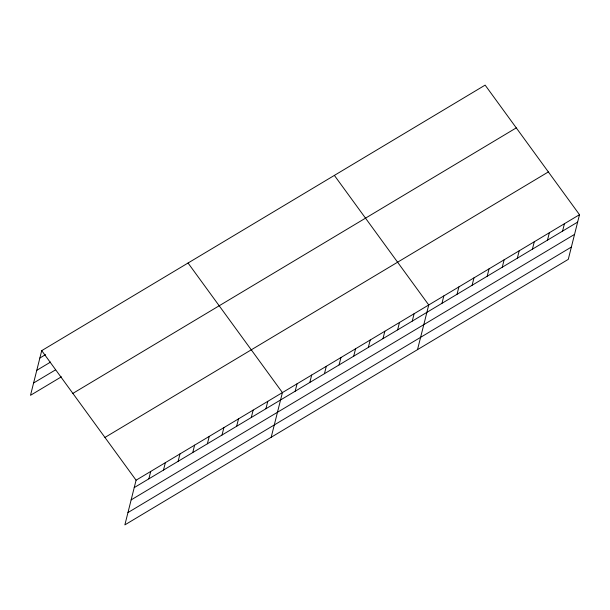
<?xml version="1.0" encoding="UTF-8"?>
<svg xmlns="http://www.w3.org/2000/svg" width="610" height="610" viewBox="0 0 610 610"><rect width="100%" height="100%" fill="white"/><g stroke="black" fill="none" stroke-linecap="round" stroke-linejoin="round"><path stroke-width="0.91" d="M579.5 214.689L136.083 480.207L124.867 524.882L568.276 259.364L579.5 214.689L485.133 85.118L41.724 350.636L30.5 395.31L61.389 376.812M148.863 478.835L150.716 471.446M163.495 470.066L165.348 462.677M178.128 461.305L179.98 453.916M192.76 452.544L194.613 445.155M207.392 443.783L209.245 436.394M222.025 435.021L223.878 427.633M236.657 426.26L238.518 418.872M251.289 417.499L253.15 410.111M265.922 408.738L267.782 401.349M271.191 437.256L282.415 392.581L188.048 263.017M295.187 391.208L297.047 383.82M309.819 382.447L311.679 375.058M324.451 373.686L326.312 366.297M339.084 364.925L340.944 357.536M353.716 356.164L355.577 348.775M368.348 347.403L370.209 340.014M382.988 338.642L384.841 331.253M397.621 329.88L399.474 322.492M412.253 321.112L414.106 313.723M417.514 349.637L428.738 304.962L334.371 175.398M441.96 303.322L443.813 295.934M457.035 294.294L458.888 286.906M472.109 285.267L473.97 277.878M487.184 276.246L489.045 268.858M502.266 267.218L504.119 259.829M517.341 258.19L519.194 250.802M532.416 249.162L534.268 241.773M547.49 240.134L549.351 232.745M562.565 231.106L564.425 223.717M39.864 358.024L45.559 354.616M36.775 370.331L50.592 362.058M33.588 383.004L55.541 369.866M72.864 393.397L516.274 127.879M104.943 437.446L548.359 171.928M134.23 487.596L577.647 222.078M131.142 499.895L574.551 234.385M127.955 512.575L571.372 247.058M41.724 350.636L136.083 480.207"/></g></svg>
